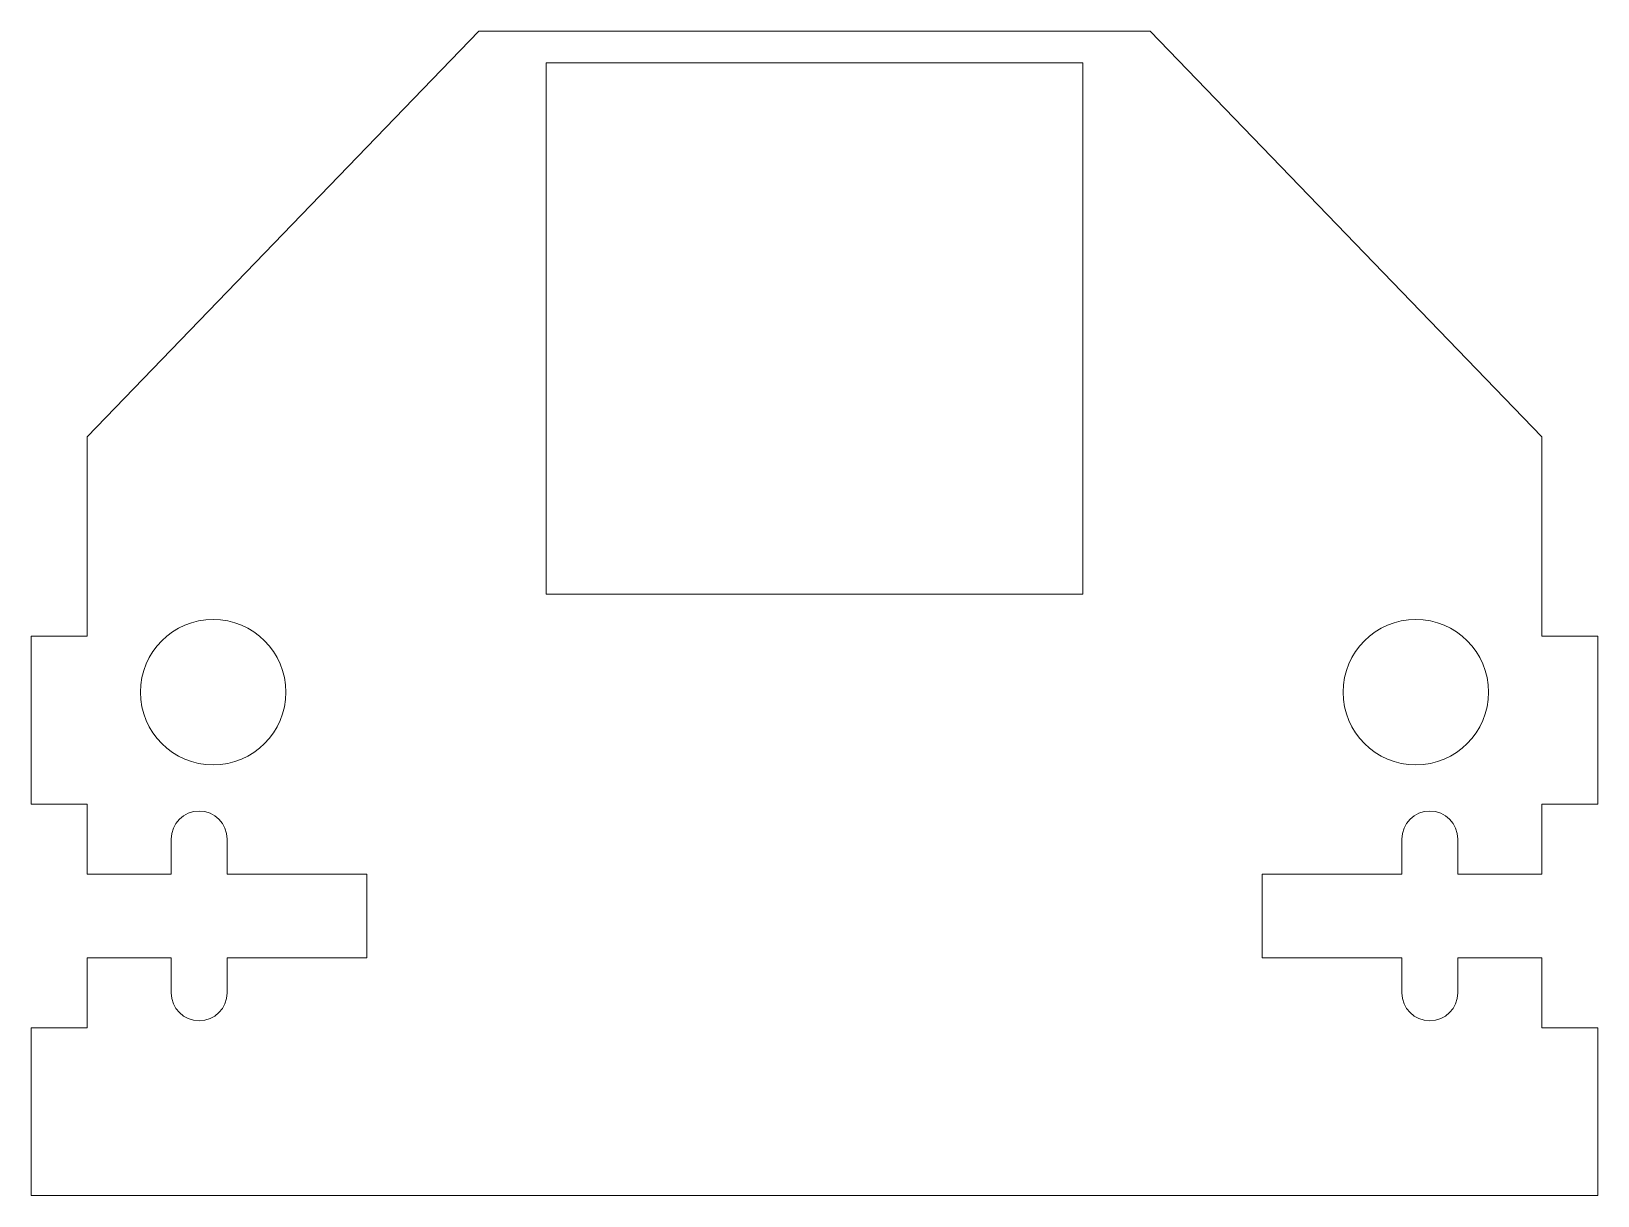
# Model space of a CAD drawing. Header units: millimetres. Extents: x -28 to 28, y -24.2 to 17.4.
import ezdxf

# ---------------------------------------------------------------- set-up
doc = ezdxf.new("R2010")
doc.units = ezdxf.units.MM

msp = doc.modelspace()

# ---------------------------------------------------------------- linework, layer by layer
at = {"color": 7, "linetype": 'Continuous', "lineweight": 15}
for p, q in [((-12, 17.427), (-26, 2.924)), ((12, 17.427), (-12, 17.427)), ((26, 2.924), (12, 17.427)), ((-9.592, 16.299), (-9.592, -2.701)), ((9.592, 16.299), (-9.592, 16.299)), ((9.592, -2.701), (9.592, 16.299)), ((-26, 2.924), (-26, -4.201)), ((26, -4.201), (26, 2.924)), ((-9.592, -2.701), (9.592, -2.701)), ((-26, -4.201), (-28, -4.201)), ((-28, -4.201), (-28, -10.201)), ((28, -4.201), (26, -4.201)), ((28, -10.201), (28, -4.201)), ((-28, -10.201), (-26, -10.201)), ((-26, -10.201), (-26, -12.701)), ((26, -12.701), (26, -10.201)), ((26, -10.201), (28, -10.201)), ((-23, -12.701), (-23, -11.451)), ((-21, -11.451), (-21, -12.701)), ((21, -12.701), (21, -11.451)), ((23, -11.451), (23, -12.701)), ((-26, -12.701), (-23, -12.701)), ((-21, -12.701), (-16, -12.701)), ((-16, -12.701), (-16, -15.701)), ((16, -15.701), (16, -12.701)), ((16, -12.701), (21, -12.701)), ((23, -12.701), (26, -12.701)), ((-23, -15.701), (-26, -15.701)), ((-26, -15.701), (-26, -18.201)), ((-23, -16.951), (-23, -15.701)), ((-16, -15.701), (-21, -15.701)), ((-21, -15.701), (-21, -16.951)), ((21, -15.701), (16, -15.701)), ((21, -16.951), (21, -15.701)), ((26, -15.701), (23, -15.701)), ((23, -15.701), (23, -16.951)), ((26, -18.201), (26, -15.701)), ((-26, -18.201), (-28, -18.201)), ((-28, -18.201), (-28, -24.201)), ((28, -18.201), (26, -18.201)), ((28, -24.201), (28, -18.201)), ((-28, -24.201), (28, -24.201))]:
    msp.add_line(p, q, dxfattribs=at)
for centre in [(-21.5, -6.201), (21.5, -6.201)]:
    msp.add_circle(centre, 2.6, dxfattribs=at)
for centre, start, end in [((-22, -11.451), 0, 180), ((22, -11.451), 0, 180), ((-22, -16.951), 180, 0), ((22, -16.951), 180, 0)]:
    msp.add_arc(centre, 1, start, end, dxfattribs=at)

doc.saveas('drawing.dxf')
